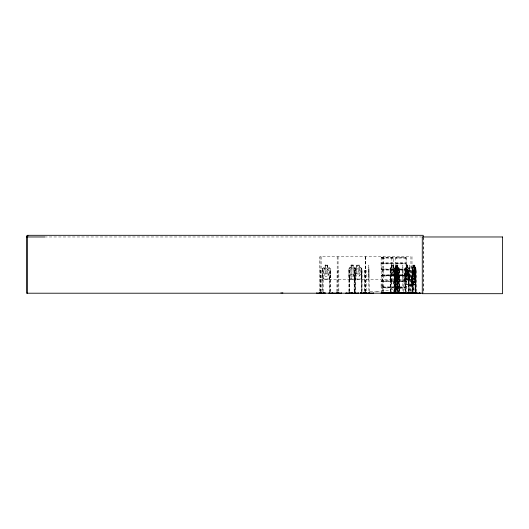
<?xml version="1.0" encoding="UTF-8"?>
<svg xmlns="http://www.w3.org/2000/svg" width="529" height="529" viewBox="0 0 529 529"><rect width="100%" height="100%" fill="white"/><g stroke="black" fill="none" stroke-linecap="round" stroke-linejoin="round"><path stroke-width="0.4" stroke-dasharray="2.65 1.98" d="M381.184 284.304L381.111 287.24L393.649 287.432L381.092 287.267M381.184 266.457L381.171 280.707M382.923 292.841L382.923 284.304M382.817 281.031L382.923 266.457M391.777 284.304L391.896 281.17M391.777 266.457L391.877 263.217M393.516 284.304L393.622 281.031L381.098 281.011L381.171 286.903L393.523 286.903L393.523 281.699L381.171 281.699M393.516 266.457L393.583 257.563L381.164 257.782M395.48 284.304L395.467 287.062M395.388 263.495L395.388 263.164L406.166 263.164L406.146 263.521L395.388 263.495L395.348 281.17L406.146 281.395L406.074 270.114L395.474 270.114L395.48 266.457M406.146 281.362L406.074 292.841M414.974 275.43L414.346 272.038L415.126 268.851L414.749 268.877L414.101 271.41L413.103 268.798L413.83 272.058L413.004 275.364L413.394 275.351L414.081 272.653L414.928 275.113M409.704 268.805L409.704 279.094L409.598 274.068M414.888 276.317L414.948 279.094L414.888 274.068M415.04 275.364L415.04 275.087M415.04 269.135L415.067 268.798L415.053 271.41M409.598 276.303L409.611 274.068M414.941 276.303L415.053 272.038M415.06 272.058L415.073 269.135M414.915 268.858L414.908 267.833L414.888 268.858M414.994 268.871L415.001 267.833L414.888 268.818M409.598 267.925L409.578 268.858L409.697 265.042L409.697 267.925M381.197 257.563L381.059 263.27L393.636 263.244M382.91 269.063L382.936 257.563L383.009 258.099M382.923 286.936L382.791 281.144M393.516 292.841L393.609 287.597M395.494 257.563L395.434 263.085M406.074 270.114L406.179 269.453L395.401 269.426M381.052 263.303L381.171 269.063L393.523 269.063L393.609 281.005M395.48 292.841L395.441 287.121M396.353 275.173L395.837 275.364L396.836 272.058C394.859 268.772 396.452 267 397.167 271.41L398.33 268.805L397.464 272.038C399.521 275.503 397.821 277.256 397.14 272.653L396.36 275.113M393.523 270.021L381.171 270.054M395.421 281.388L395.48 286.936L406.087 286.903L406.087 281.633M395.99 273.361C395.434 275.08 395.282 285.805 396.221 278.089L396.829 280.853L396.373 277.494L396.849 274.286L395.99 274.293M397.219 279.094L397.444 276.303M397.305 279.094L397.53 276.303M397.12 284.529L397.352 281.739M398.139 279.094L398.502 268.831L398.555 293.211M398.251 279.094L398.397 276.317M392.458 275.12L392.458 275.364M381.125 257.749L393.536 257.57L393.503 258.099M393.583 275.404L381.059 275.536L381.164 275.14L393.556 275.364L392.544 272.653C391.863 277.256 390.164 275.503 392.22 272.038L391.354 268.805L392.525 271.41C393.212 267.006 394.839 268.785 392.849 272.058L393.781 275.417L381.144 275.391M406.107 275.417L395.461 275.622L395.355 275.252L406.16 275.391L405.763 275.259L406.622 272.038L405.816 268.851L406.206 268.877L406.88 271.41L407.912 268.798L407.158 272.058L407.952 275.417L406.9 272.653L406.113 275.364L395.494 275.404M406.107 257.755L406.166 263.164M414.557 281.858L415.04 281.858M411.397 277.699L411.813 277.765L411.397 277.699L411.337 286.136M415.278 284.437L415.682 274.267M415.305 284.529L415.682 281.752M415.463 279.094L415.847 276.317M415.933 276.317L415.543 279.094L412.527 279.094L412.137 276.303L412.607 279.094M408.276 279.094L408.679 276.303M396.717 276.303L397.001 268.792L396.492 271.41L395.904 268.851L396.353 272.038L395.917 275.417L396.505 272.653C397.477 280.463 397.239 269.585 396.717 267.925M408.19 284.529L408.679 281.739L408.269 284.529L405.088 284.529M398.84 279.094L399.335 276.303L398.919 279.094L395.295 279.094L394.773 276.317L394.191 279.094M397.563 276.303L397.973 274.068L397.973 268.858L397.563 267.925M394.786 276.317L394.264 279.094L390.627 279.094L390.157 276.317L390.157 268.831L390.21 291.591M395.375 291.591L395.527 267.833M395.322 268.871L395.619 267.833M395.414 268.871L395.632 267.925M395.15 274.3L395.454 273.268M354.443 279.001L355.138 276.303L355.138 268.858M355.21 276.317L354.49 279.094L349.557 279.094M406.199 287.518L395.401 287.591M415.113 279.504L414.505 281.739L413.361 281.739L412.752 279.504L412.752 274.293L413.361 273.361M329.488 279.094L330.294 276.317L330.294 268.831L329.468 267.833L327.689 267.833M330.327 276.317L329.527 279.094L323.371 279.094M354.985 267.833L354.033 268.818L354.033 276.317L354.926 279.094L361.082 279.094L361.849 276.317L361.849 268.831L361.023 267.833L359.244 267.833L359.277 265.042L356.639 265.042L356.672 267.833L354.952 267.833M361.082 279.094L361.889 276.317M396.234 267.833L395.97 268.858L397.748 268.858L397.748 274.068L396.042 274.068M396.32 267.833L396.082 291.591M398.502 274.068L397.748 276.303L395.943 276.317L396.221 279.094M406.146 263.521L406.173 269.453M395.401 287.24L406.166 287.267M405.201 284.437L404.804 281.739L404.844 268.831L405.254 267.833L406.219 267.833M404.883 268.871L405.34 267.833M404.725 274.3L405.181 273.268M404.804 274.3L405.201 273.361M393.609 263.495L381.111 263.521M393.622 269.73L381.111 269.777M415.391 284.529L412.435 284.529L412.012 274.253L412.527 273.268M412.547 273.361L412.012 274.253M412.151 268.858L412.62 267.833M412.223 268.858L412.64 267.925M393.589 281.362L381.111 281.362M406.146 269.777L395.408 269.777M390.428 258.092L391.361 258.092M392.168 258.092L393.1 258.092M390.428 275.933L391.361 275.933M392.168 275.933L393.1 275.933M404.731 258.092L405.657 258.092M404.731 275.933L405.657 275.933M354.093 274.068L353.048 276.303L351.091 276.303L350.046 274.068L350.046 268.858L351.091 267.925M390.21 268.871L390.719 267.833M390.29 268.871L390.746 267.925M394.733 291.591L394.773 268.818L395.308 267.833L397.299 267.833L397.53 268.858M394.826 268.858L395.388 267.833M381.68 258.092L383.327 258.092M383.419 258.092L385.066 258.092M381.68 275.933L383.327 275.933M383.419 275.933L385.066 275.933M395.976 258.092L397.623 258.092M395.976 275.933L397.623 275.933M348.935 291.591L348.928 268.831L349.656 267.833M349.001 268.871L349.689 267.925M406.179 267.925L405.531 268.858L405.531 274.068L406.179 276.303L407.383 276.303L408.031 274.068L408.031 268.858L407.383 267.925L407.383 265.135M405.465 274.293L406.127 273.361M395.474 262.807L406.087 262.807L406.06 257.563L395.461 257.782M382.884 275.153L382.903 275.622M395.593 274.286L396.208 276.846L396.664 274.234L396.69 279.504M381.197 275.404L393.516 275.371M323.398 267.833L322.478 268.818L323.431 267.833L325.117 267.833M382.923 275.001L383.009 275.94M406.06 258.099L395.494 258.099M406.06 275.94L395.507 275.933M393.49 258.092L381.197 258.099M411.721 278.446L411.43 278.446M411.721 286.004L411.337 285.918L411.721 286.004L411.879 265.042L411.879 291.591M406.166 257.749L395.381 257.689M327.636 265.135L325.17 265.135L325.203 267.925L323.867 268.858L323.867 274.068L325.17 276.303L327.603 276.303L328.906 274.068L328.906 268.858L327.603 267.925L327.603 265.135M406.074 275.344L395.447 275.358M411.43 285.151L411.721 285.237M391.817 257.775L391.87 263.164M370.049 291.697L377.501 291.915L377.501 293.211M44.628 236.972L421.461 236.972M381.171 262.807L393.523 262.807M381.171 263.852L393.523 263.852L393.523 269.155M395.474 263.852L406.087 263.852L406.087 280.648L395.474 280.648M353.18 265.042L351.025 265.042L351.077 279.094M406.133 265.042L407.509 265.042L407.509 267.833M412.243 265.042L412.177 293.211M351.091 265.135L353.108 265.135M391.724 265.135L393.219 265.135M396.042 265.135L397.828 265.135M406.179 265.135L407.469 265.135M413.387 265.135L414.637 265.135M397.497 265.604L396.168 265.604L396.168 266.53L397.497 266.53M349.576 267.833L351.091 267.833M390.64 267.833L391.758 267.833M393.192 267.833L394.25 267.833L394.786 268.818M397.544 267.833L398.906 267.833L399.335 268.871M407.429 267.833L408.348 267.833M409.572 267.833L409.711 268.858M412.243 267.833L412.098 281.752L412.514 284.529M413.433 267.833L412.541 267.833L412.243 268.831M414.597 267.833L415.529 267.833L415.933 268.831L415.953 291.591M323.431 267.925L329.461 267.925L330.241 268.871L330.241 276.303M349.629 267.925L354.503 267.945L353.154 267.945M361.016 267.925L354.992 267.925L354.119 268.858L353.048 267.925M390.666 267.925L394.231 267.925M395.328 267.925L398.886 267.925M405.274 267.925L408.328 267.925M412.554 267.925L415.516 267.925M348.915 268.831L348.915 276.317L349.636 279.094M354.033 268.818L354.152 291.591M355.21 268.818L355.217 291.591M361.849 268.831L361.935 291.591M396.029 268.818L395.99 279.504M397.557 268.818L397.206 284.529L395.355 284.529L395.123 274.267L395.361 273.268L395.963 273.268M404.844 268.831L404.903 291.591M415.933 268.831L415.873 293.211M351.077 268.858L353.081 268.97L353.114 265.042M406.179 268.858L407.383 268.858L407.383 274.068L406.179 274.068M395.474 269.063L406.087 269.063M381.098 269.426L393.602 269.426M396.717 270.478L395.871 270.478L395.857 293.211M406.001 270.478L407.403 270.478L407.403 273.268M414.544 270.478L413.235 270.478L413.235 273.268M319.873 270.524L321.163 270.524M322.597 270.524L323.424 270.524M337.171 270.524L336.88 291.578M338.064 270.524L338.838 270.524L338.838 291.578M348.935 270.524L349.709 270.524L349.709 293.211M354.152 270.524L355.409 270.524M365.433 270.524L364.474 270.524L364.474 291.578M365.552 270.524L366.326 270.524L366.326 291.578M368.918 270.524L369.209 293.211M383.439 270.524L382.672 270.524L382.672 291.578M390.21 270.524L390.878 270.524M396.69 270.57L394.317 270.524L394.317 291.591M402.933 270.524L403.23 293.211M404.903 270.524L405.518 270.524L405.518 293.211M406.047 270.57L407.356 270.57M409.658 270.524L410.008 270.524L409.962 293.211M410.927 270.524L410.16 270.524L410.16 291.578M411.879 270.524L412.832 270.524L412.832 291.591M413.281 270.57L414.505 270.57M414.994 270.524L415.344 270.524L415.338 291.591M396.115 271.04L396.565 271.04M396.115 271.966L396.565 271.966M396.624 273.268L397.2 273.268L397.464 274.253M405.102 273.268L406.08 273.268M407.323 273.268L408.256 273.268L408.725 274.253M412.448 273.268L413.321 273.268M414.458 273.268L415.377 273.268M395.375 273.361L397.193 273.361M405.121 273.361L408.236 273.361M412.461 273.361L415.358 273.361M351.091 274.068L353.048 274.068M404.764 274.267L404.678 281.752L405.168 284.529M406.127 274.293L407.74 274.286L406.9 277.494L407.786 280.694L407.363 280.78L406.636 278.089L405.922 280.78L405.492 280.8L406.358 277.474L405.598 274.24L406.616 276.846L407.35 274.26L407.356 279.504M393.503 275.014L381.197 274.994L393.516 275.001L393.516 275.933L381.204 275.933M322.511 268.818L322.478 276.317L323.464 279.001L329.461 279.001M354.033 276.317L354.959 279.094M390.157 276.317L390.706 279.094M395.388 276.317L395.52 279.094M408.805 276.317L408.362 279.094L405.24 279.094L404.883 276.303L405.326 279.094M349.629 279.001L354.509 279.081M354.992 279.001L361.016 279.001M390.666 279.001L394.231 279.001M395.328 279.001L398.886 279.001M405.274 279.001L408.328 279.001M412.554 279.001L415.516 279.001M368.918 279.094L368.825 265.042L368.918 291.591M402.933 279.094L402.84 265.042L402.933 291.591M319.873 279.424L410.927 279.424M381.171 280.648L393.523 280.648M395.401 281.011L406.179 281.064M414.915 281.21L414.915 282.512M395.474 281.699L406.087 281.699M411.721 281.692L412.785 281.692M413.023 281.692L414.915 281.692M411.721 282.05L412.785 282.05M413.023 282.05L414.915 282.05M412.435 282.579L413.38 282.579M395.375 284.437L397.193 284.437M405.121 284.437L408.236 284.437M412.461 284.437L415.358 284.437M381.184 292.841L381.171 287.955L393.523 287.955M395.474 287.955L406.087 287.955L406.087 291.545M360.983 267.925L361.796 268.871L361.763 276.303M354.47 267.833L355.243 268.93L354.443 267.925M407.356 273.361L408.018 274.293L408.018 279.504L407.356 281.739L406.127 281.739L405.465 279.504M414.505 273.361L415.113 274.293M355.422 274.068L356.725 276.303L359.158 276.303L360.461 274.068L360.461 268.858L359.158 267.925L359.191 265.135L356.725 265.135L356.725 267.925L355.422 268.858L355.409 291.591M394.171 267.833L394.733 268.858M398.826 267.833L399.256 268.871M408.176 273.268L408.6 274.293L408.6 281.739M408.269 267.833L408.765 268.858M408.249 267.925L408.679 268.858M391.784 281.699L391.777 292.841M381.098 287.591L381.184 287.955M415.45 267.833L415.887 268.871M415.43 267.925L415.807 268.871M415.291 273.268L415.728 274.3M415.278 273.361L415.642 274.3M390.971 274.068L391.724 276.303L393.14 276.303L393.9 274.068L393.9 268.858L393.14 267.925L393.14 265.135M395.58 274.068L396.333 276.303M322.478 276.317L323.404 279.094M397.114 273.268L397.352 274.293M398.244 267.833L398.502 268.831M398.132 267.833L398.476 268.871L397.748 267.925L397.795 265.042M391.896 281.084L391.784 263.852M397.213 267.833L397.444 268.858M349.061 276.303L349.689 279.001M395.368 279.094L394.707 276.317L394.707 268.818L394.905 291.591M396.796 276.303L396.38 274.068L396.763 265.042M390.29 276.303L390.746 279.001M395.613 279.504L395.99 281.739L396.69 281.739L397.067 274.293L396.624 270.478M395.685 274.068L396.314 279.094M396.056 276.303L396.333 279.001M395.236 281.739L395.441 284.529M395.322 276.303L395.613 279.094M415.047 268.798L415.047 291.591L414.921 265.042L415.014 267.925M415.047 268.95L415.04 275.259M414.994 276.303L415.001 279.094M423.544 237.786L423.544 293.211M423.22 236.972L423.22 293.211M416.217 291.591L416.217 270.524L415.609 270.524L415.609 291.591M415.298 270.524L415.298 293.211M414.888 267.833L414.888 279.094M414.683 267.833L414.683 265.042L413.347 265.042L413.347 267.833M414.597 265.042L414.637 267.925M414.557 265.135L414.557 267.925L415.179 268.858L415.179 274.068L414.557 276.303L413.387 276.303L412.765 274.068L412.765 268.858L413.387 267.925L413.433 265.042M414.419 270.57L414.419 273.361M413.473 265.135L413.473 267.925M413.38 291.578L413.023 281.395L412.435 282.341L412.435 291.578M413.321 270.478L413.281 273.361M413.288 282.579L413.288 291.578M413.202 282.579L413.202 291.578M412.607 282.579L412.607 291.578M412.56 270.524L412.514 293.211M412.263 270.524L412.27 291.591M411.998 256.664L411.998 265.465M411.43 277.679L411.43 286.004M410.927 291.578L410.927 256.744L319.873 256.744L319.873 291.578M409.618 268.818L409.658 291.591M409.023 291.591L409.023 270.524L408.408 270.524L408.408 291.591M408.765 291.591L408.805 268.818L408.666 291.591M407.429 265.042L407.469 267.925M407.277 270.57L407.277 273.361M406.219 265.042L406.259 267.925M405.26 270.524L405.26 291.591M405.161 270.524L405.161 291.591M399.666 291.591L399.666 270.524L398.998 270.524L398.998 291.591M399.415 291.591L399.309 268.831L399.25 293.211M398.773 291.591L398.773 270.524L398.271 270.524L398.271 291.591M397.828 267.925L397.874 265.042L396.023 265.042L395.659 291.591M397.815 291.591L397.815 270.524L397.332 270.524L397.332 291.591M397.682 265.042L397.649 267.925M397.616 270.524L397.616 291.591M397.59 265.042L397.53 291.591M397.424 265.604L397.424 266.53M396.929 265.604L396.929 266.53M396.836 265.042L396.882 267.925M396.717 268.858L396.796 274.068M396.585 265.604L396.598 266.53M396.585 270.524L396.585 291.591M396.413 265.135L396.413 267.925M396.287 265.042L396.333 267.925L395.58 268.858L395.573 291.591M396.333 268.858L396.36 291.591M396.109 265.042L396.135 267.925M395.15 270.524L395.15 291.591M394.984 270.524L394.984 291.591M394.568 270.524L394.568 291.591M393.219 267.925L393.272 265.042L391.678 265.042L391.724 267.925L390.971 268.858L390.878 293.211M390.627 270.524L390.627 291.591M390.462 270.524L390.462 291.591M383.439 256.744L383.439 291.578M368.951 268.798L368.951 275.424M365.559 256.744L365.552 291.578M365.433 256.744L365.433 291.578M365.248 256.744L365.248 291.578M364.666 270.524L364.666 291.578M362.041 291.591L362.041 270.524L361.214 270.524L361.214 291.591M361.32 270.524L361.32 293.211M354.979 270.524L354.979 291.591M354.833 270.524L354.873 291.591M354.635 270.524L354.635 291.591M354.258 270.524L354.258 291.591M353.048 265.135L353.068 279.081M351.084 265.042L351.091 279.094M349.51 270.524L349.51 291.591M349.127 270.524L349.127 291.591M338.064 256.744L338.064 291.578M337.171 256.744L337.171 291.578M330.48 291.591L330.48 270.524L329.66 270.524L329.66 291.591M330.374 270.524L330.374 291.591M329.765 270.524L329.765 293.211M327.722 267.833L327.722 265.042L325.084 265.042L325.17 267.925M327.689 265.042L327.636 267.925M323.318 270.524L323.424 291.591M322.703 270.524L322.703 291.591M322.597 268.858L322.597 292.405M321.156 256.744L321.156 291.578M320.858 270.524L320.858 291.578M320.64 270.524L320.64 291.578M320.058 256.744L320.058 291.578M413.771 281.587A75.092 11.221 -0.2 0 1 374.975 291.737M409.618 276.303L409.611 279.094L409.658 276.303M412.792 274.286L413.572 277.494L412.759 280.8L413.142 280.78L413.817 278.089L414.809 280.853L414.075 277.474L414.842 274.286L413.361 274.293L413.361 279.504L414.505 279.504L414.564 274.234L413.837 276.846L413.189 274.306L412.792 274.286M324.251 268.851L325.897 272.058C322.3 275.973 325.361 276.912 326.419 272.653C327.418 276.912 330.612 275.979 326.975 272.038C330.4 268.335 327.497 267.337 326.466 271.41L325.09 268.877L324.251 268.851M355.805 268.851L357.459 272.058C353.855 275.973 356.916 276.912 357.981 272.653C358.979 276.912 362.167 275.979 358.536 272.038C361.955 268.335 359.052 267.337 358.021 271.41L356.652 268.877L355.805 268.851M395.494 274.994L406.074 275.001L395.507 275.001M327.167 265.604L325.606 265.604L325.606 266.53L327.167 266.53L327.167 265.604M352.698 265.604L351.441 265.604L351.441 266.53L352.698 266.53L352.698 265.604M358.728 265.604L357.161 265.604L357.161 266.53L358.728 266.53L358.728 265.604M392.888 265.604L391.982 265.604L391.982 266.53L392.888 266.53L392.888 265.604M407.171 265.604L406.398 265.604L406.398 266.53L407.171 266.53L407.171 265.604M414.346 265.604L413.599 265.604L413.599 266.53L414.346 266.53L414.346 265.604M327.603 268.858L325.17 268.858L325.17 274.068L327.603 274.068L327.603 268.858M359.158 268.858L356.725 268.858L356.725 274.068L359.158 274.068L359.158 268.858M393.14 268.858L391.724 268.858L391.724 274.068L393.14 274.068L393.14 268.858M414.557 268.858L413.387 268.858L413.387 274.068L414.557 274.068L414.557 268.858M407.138 271.04L406.345 271.04L406.345 271.966L407.138 271.966L407.138 271.04M414.3 271.04L413.566 271.04L413.566 271.966L414.3 271.966L414.3 271.04M414.267 282.784A1.065 1.065 0 0 0 415.86 281.858A1.065 1.065 0 0 0 414.267 280.939A1.065 1.065 0 0 0 414.267 282.784"/><path stroke-width="0.79" d="M341.278 293.211L341.278 292.782L341.271 293.211L332.761 293.192L332.767 292.742M405.551 293.192L405.558 292.623M408.104 293.192L408.163 292.742M410.888 293.192L410.888 292.742M414.055 293.192L414.062 292.742M416.614 293.192L416.614 292.742M419.391 293.192L419.398 292.742M391.381 293.139L391.4 292.742M392.101 293.139L392.121 292.742M408.315 293.152L408.362 292.623M408.725 293.139L408.765 292.742M345.814 293.211L351.712 292.782M320.971 293.139L320.898 292.504M352.162 293.211L358.523 293.165M319.351 293.165L319.701 293.092M319.866 293.139L319.761 292.742L319.814 293.211M337.945 293.092L337.833 292.504M408.593 292.887L417.275 293.165M408.593 293.126L408.514 292.742L408.461 293.152M393.794 293.152L393.827 292.782L393.86 293.211M323.979 293.152L324.039 292.782M355.541 293.152L355.594 292.782M28.103 235.908L26.45 235.908L26.45 293.211L422.393 293.211M26.45 236.972L44.595 236.972M381.184 292.841L393.516 292.841M395.48 292.841L406.074 292.841M408.652 292.887L417.156 293.211M381.164 292.993L393.536 292.98M395.461 292.98L406.093 292.993M332.476 293.192L329.098 293.152M360.599 292.782L364.031 293.192M381.171 293.178L420.138 293.192M365.929 293.152L365.883 292.504M352.678 293.152L352.631 292.782L352.585 293.211M403.204 293.139L403.23 292.623M398.542 293.152L398.529 292.623M412.924 293.211L412.871 292.623M405.201 293.139L405.161 292.742M412.514 293.152L412.554 292.623M394.608 293.139L394.522 292.623M393.609 293.139L393.589 292.742M419.451 293.152L419.451 292.742M416.667 293.152L416.667 292.742M410.947 293.152L410.947 292.742M423.22 236.972L423.22 235.312L27.382 235.312L27.382 293.211M419.927 292.742L419.927 293.211M416.283 292.742L416.283 293.211M415.834 292.623L415.834 293.211M415.569 292.623L415.569 293.211M415.338 292.623L415.338 293.211M415.298 292.623L415.298 293.211M412.706 292.742L412.706 293.211M412.607 292.623L412.607 293.211M412.263 292.623L412.322 293.211M412.177 292.623L412.177 293.211M411.879 292.623L411.879 293.211M411.046 292.742L411.046 293.211M410.068 292.623L410.074 293.211M409.962 292.623L410.001 293.211M409.664 292.623L409.704 293.211M408.626 292.623L408.652 293.211M407.78 292.742L407.78 293.211M407.337 292.742L407.337 293.211M405.3 292.623L405.3 293.211M403.164 292.742L403.164 293.211M402.933 292.623L402.933 293.211M402.728 292.742L402.728 293.211M401.809 292.742L401.809 293.211M401.22 292.742L401.22 293.211M400.268 292.742L400.268 293.211M399.607 292.742L399.607 293.211M399.197 292.623L399.197 293.211M398.952 292.623L398.952 293.211M398.826 292.742L398.826 293.211M398.244 292.623L398.244 293.211M397.596 292.623L397.596 293.211M397.312 292.623L397.312 293.211M396.611 292.623L396.611 293.211M396.327 292.623L396.327 293.211M396.009 292.742L396.009 293.211M395.884 292.623L395.884 293.211M395.368 292.623L395.368 293.211M394.27 292.623L394.27 293.211M390.924 292.623L390.924 293.211M390.68 292.623L390.68 293.211M386.719 292.742L386.719 293.211M383.499 292.742L383.558 293.211M382.586 292.623L382.579 293.211M373.315 292.742L373.315 293.211L364.812 293.152L364.812 292.742M369.209 292.623L369.209 293.211M368.918 292.623L368.918 293.211M366.412 292.623L366.412 293.211M365.552 292.742L365.552 293.211M365.493 292.742L365.499 293.211L365.36 292.742M364.58 292.623L364.58 293.211M364.388 292.623L364.388 293.211M364.23 292.504L364.23 293.211M363.595 292.742L363.595 293.211M361.241 292.623L361.241 293.211M361.135 292.623L361.135 293.211M360.547 292.742L360.547 293.211M358.173 292.742L358.173 293.211M355.647 292.742L355.647 293.211M355.058 292.623L355.058 293.211M354.952 292.623L354.952 293.211M354.767 292.623L354.767 293.211M354.569 292.623L354.569 293.211M351.759 292.742L351.759 293.211M349.775 292.623L349.775 293.211M349.576 292.623L349.576 293.211M346.171 292.742L346.171 293.211M338.924 292.623L338.924 293.211M337.165 292.623L337.171 293.211M336.867 292.623L336.88 293.211M332.033 292.742L332.033 293.211M329.679 292.623L329.679 293.211M329.574 292.623L329.574 293.211M328.985 292.742L328.985 293.211M325.262 292.742L325.262 293.211L316.752 293.192L316.759 292.742M324.092 292.742L324.092 293.211M323.503 292.623L323.503 293.211M323.398 292.623L323.398 293.211M321.143 292.504L321.163 293.211M321.043 292.742L321.043 293.211M320.858 292.623L320.865 293.211M320.726 292.623L320.733 293.211M319.946 292.742L319.999 293.211M319.245 292.504L319.245 293.211M282.77 292.504L282.77 293.211M281.117 292.504L281.117 293.211M416.092 293.092L416.118 292.742L416.092 293.092M502.55 236.972L422.287 236.972L422.287 293.688L502.55 293.688L502.55 236.972M415.047 293.211L415.047 292.623L415.001 293.211M395.613 293.211L395.613 292.623L395.599 293.211M338.005 293.211L338.005 292.742L337.952 293.211"/></g></svg>
